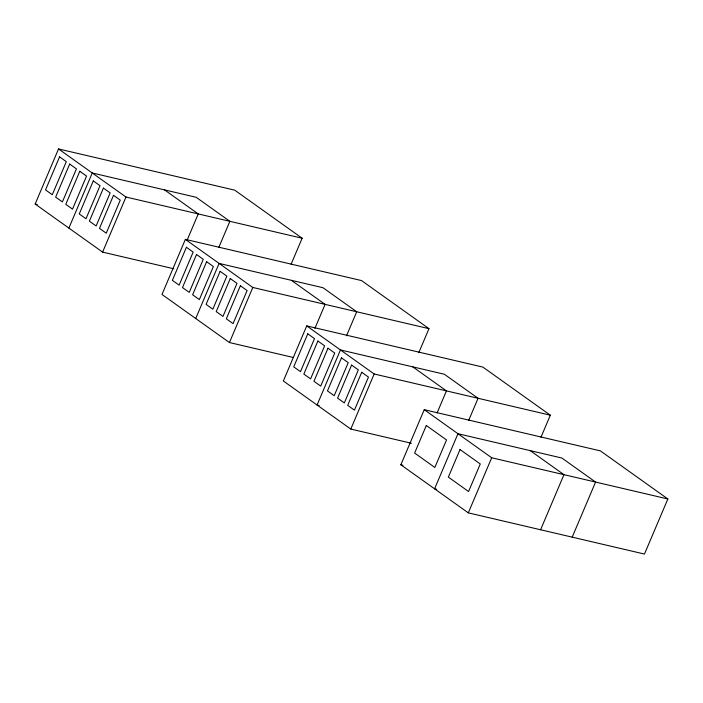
<?xml version="1.0" encoding="UTF-8"?>
<svg xmlns="http://www.w3.org/2000/svg" width="703" height="703" viewBox="0 0 703 703"><rect width="100%" height="100%" fill="white"/><g stroke="black" fill="none" stroke-linecap="round" stroke-linejoin="round"><path stroke-width="1.05" d="M173.808 268.766L102.594 252.113L35.15 204.028L58.534 148.939L234.697 190.144L302.141 238.229L291.086 264.275M68.876 228.071L92.26 172.982L196.146 197.279L229.872 221.331L218.818 247.368M102.594 252.113L125.978 197.025L58.534 148.939M418.777 352.704L428.979 328.67L361.535 280.576L185.372 239.371L161.989 294.46L229.442 342.546L293.204 357.467M187.2 239.969L198.255 213.932L164.528 189.889M195.715 318.503L219.099 263.414L322.985 287.72L356.711 311.763L346.509 335.797M229.442 342.546L252.816 287.465L185.372 239.371M540.985 437.222L550.335 415.192L482.891 367.098L306.728 325.893L283.344 380.982L350.788 429.067L411.369 443.241M314.891 328.406L325.094 304.364L291.367 280.321M350.788 429.067L374.172 373.987L306.728 325.893M400.859 464.771L424.243 409.682L600.406 450.887L667.85 498.972L644.466 554.061L468.303 512.856L400.859 464.771L402.995 465.272M437.09 412.925L446.449 390.886L412.723 366.843M468.708 420.315L478.066 398.285L444.34 374.242L340.454 349.936L317.071 405.025L319.197 405.526M468.303 512.856L491.687 457.767L424.243 409.682M540.581 529.763L563.964 474.674L530.238 450.632M572.198 537.154L595.582 482.073L561.855 458.022L457.969 433.725L434.586 488.813L436.712 489.314M125.978 197.025L302.141 238.229M35.15 204.028L37.285 204.52M252.816 287.465L428.979 328.67M374.172 373.987L550.335 415.192M491.687 457.767L667.85 498.972M59.57 156.848L45.537 189.907L52.286 194.713L66.31 161.664L59.57 156.848M69.685 164.063L55.651 197.112L62.4 201.928L76.425 168.869L69.685 164.063M79.799 171.277L65.774 204.327L72.514 209.143L86.548 176.084L79.799 171.277M93.288 180.899L79.263 213.949L86.003 218.756L100.037 185.706L93.288 180.899M103.411 188.105L89.378 221.164L96.126 225.971L110.151 192.921L103.411 188.105M113.526 195.32L99.492 228.378L106.241 233.185L120.266 200.135L113.526 195.32M186.409 247.289L172.376 280.339L179.124 285.146L193.149 252.096L186.409 247.289M196.524 254.495L182.49 287.553L189.239 292.36L203.272 259.31L196.524 254.495M206.638 261.709L192.613 294.768L199.353 299.575L213.387 266.525L206.638 261.709M220.127 271.332L206.102 304.381L212.842 309.188L226.876 276.138L220.127 271.332M230.25 278.546L216.216 311.596L222.965 316.403L236.99 283.353L230.25 278.546M240.364 285.761L226.331 318.811L233.08 323.617L247.113 290.567L240.364 285.761M307.765 333.811L293.731 366.861L300.48 371.667L314.505 338.618L307.765 333.811M317.879 341.025L303.845 374.075L310.594 378.882L324.619 345.832L317.879 341.025M327.993 348.231L313.969 381.29L320.709 386.096L334.742 353.047L327.993 348.231M341.482 357.853L327.457 390.903L334.197 395.71L348.231 362.66L341.482 357.853M351.605 365.068L337.572 398.118L344.321 402.924L358.345 369.875L351.605 365.068M361.72 372.282L347.686 405.332L354.435 410.139L368.46 377.089L361.72 372.282M426.308 425.508L414.621 453.048L434.849 467.477L446.546 439.937L426.308 425.508M460.034 449.551L448.347 477.1L468.576 491.52L480.272 463.98L460.034 449.551"/></g></svg>
